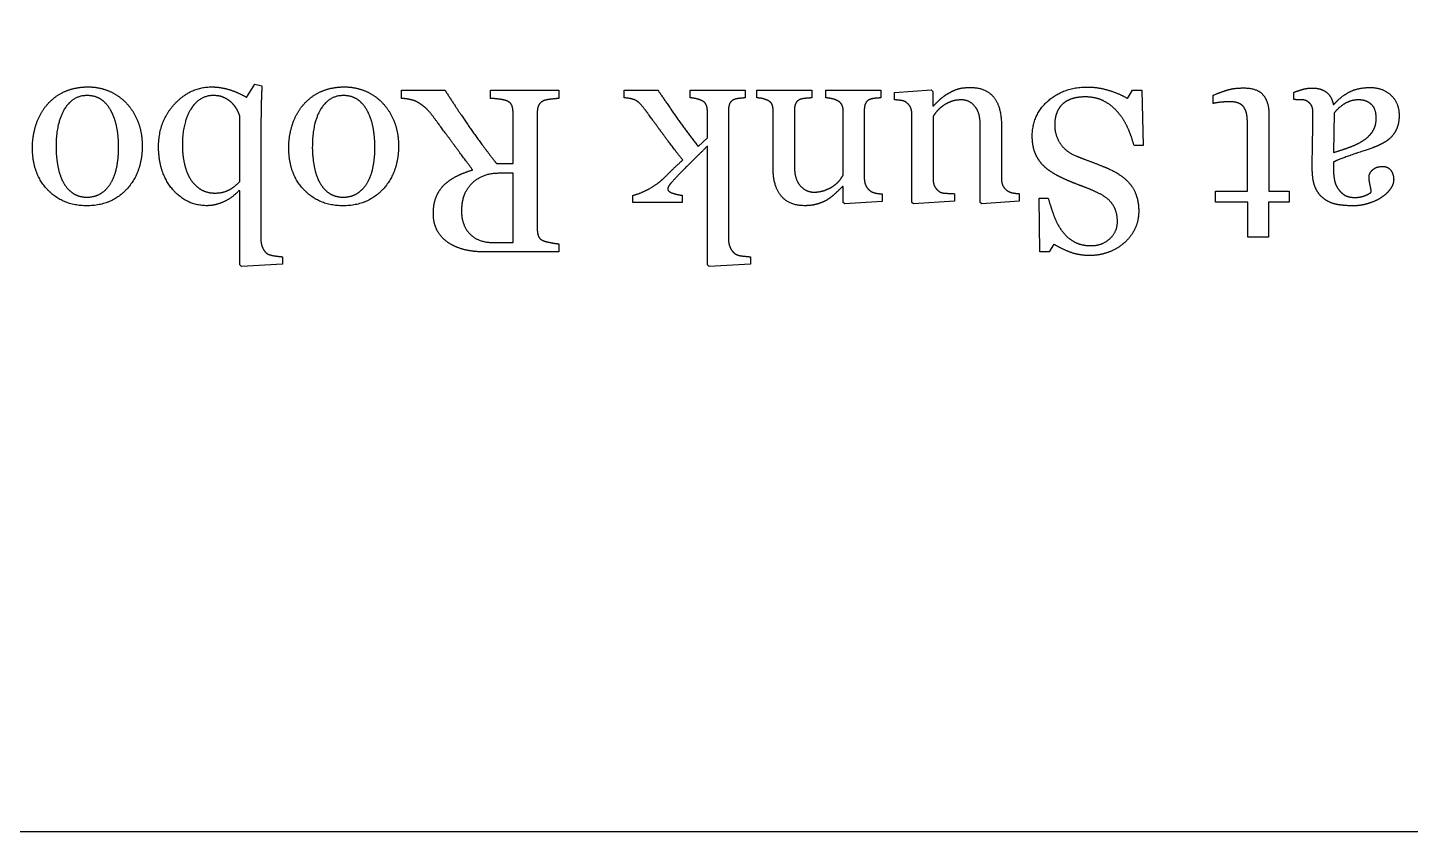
# Model space of a CAD drawing. Header units: inches. Extents: x -4.69 to 4.69, y -2.94 to 2.94.
# Drawn here: x 0.775 to 3.138, y -2.937 to -1.564 of the extents above; entities that cross this region are included whole.
import ezdxf

# ---------------------------------------------------------------- set-up
doc = ezdxf.new("R2010")
doc.units = ezdxf.units.IN
doc.layers.get('0').update_dxf_attribs({"linetype": 'CONTINUOUS'})

msp = doc.modelspace()

# ---------------------------------------------------------------- linework, layer by layer
for p, q in [((1.1491, -1.6832), (1.1635, -1.6608)), ((1.1635, -1.6608), (1.1756, -1.6636)), ((1.4141, -1.6711), (1.4885, -1.6711)), ((1.4141, -1.685), (1.4141, -1.6711)), ((1.5663, -1.685), (1.5663, -1.6711)), ((1.5663, -1.6711), (1.683, -1.6711)), ((1.683, -1.6711), (1.683, -1.685)), ((1.7943, -1.6711), (1.8522, -1.6711)), ((1.7943, -1.684), (1.7943, -1.6711)), ((1.9072, -1.684), (1.9072, -1.6711)), ((1.9072, -1.6711), (2.0012, -1.6711)), ((2.0012, -1.6711), (2.0012, -1.684)), ((2.0212, -1.6711), (2.115, -1.6711)), ((2.0212, -1.684), (2.0212, -1.6711)), ((2.115, -1.6711), (2.115, -1.684)), ((2.1391, -1.684), (2.1391, -1.6711)), ((2.1391, -1.6711), (2.2331, -1.6711)), ((2.2331, -1.6711), (2.2331, -1.684)), ((2.2566, -1.6746), (2.3193, -1.6704)), ((2.2566, -1.6875), (2.2566, -1.6746)), ((2.3193, -1.6704), (2.3222, -1.6731)), ((2.3222, -1.6731), (2.3222, -1.6974)), ((2.6549, -1.6852), (2.6633, -1.671)), ((2.6633, -1.671), (2.6789, -1.671)), ((2.6789, -1.671), (2.6816, -1.7655)), ((2.9386, -1.6871), (2.9386, -1.6746)), ((2.3222, -1.6974), (2.3234, -1.6974)), ((2.8011, -1.6937), (2.8011, -1.6795)), ((3.0062, -1.6951), (3.0073, -1.6951)), ((1.1376, -1.8268), (1.1376, -1.7151)), ((1.6046, -1.7963), (1.6046, -1.7087)), ((1.646, -1.7087), (1.646, -1.9083)), ((1.9367, -1.7521), (1.9367, -1.7066)), ((1.9729, -1.7039), (1.9729, -1.927)), ((2.049, -1.8052), (2.049, -1.7054)), ((2.0856, -1.7038), (2.0856, -1.8025)), ((2.1687, -1.8161), (2.1687, -1.7058)), ((2.2049, -1.7038), (2.2049, -1.8222)), ((2.286, -1.8626), (2.286, -1.7104)), ((2.3226, -1.7157), (2.3226, -1.8243)), ((2.8964, -1.7136), (2.8964, -1.8435)), ((3.0077, -1.7101), (3.0065, -1.7774)), ((1.1738, -1.7374), (1.1738, -1.9274)), ((2.4028, -1.8626), (2.4028, -1.7293)), ((2.4393, -1.7312), (2.4393, -1.8229)), ((2.8598, -1.8435), (2.8598, -1.7363)), ((1.9208, -1.767), (1.9367, -1.7521)), ((1.9367, -1.9694), (1.9367, -1.7665)), ((2.6816, -1.7655), (2.6658, -1.7655)), ((3.0069, -1.7937), (3.0069, -1.813)), ((1.5763, -1.7963), (1.6046, -1.7963)), ((1.6046, -1.813), (1.5791, -1.813)), ((1.6046, -1.9313), (1.6046, -1.813)), ((1.1376, -1.843), (1.1362, -1.8426)), ((1.1376, -1.9694), (1.1376, -1.843)), ((2.1687, -1.8356), (2.1677, -1.8356)), ((2.1687, -1.8626), (2.1687, -1.8356)), ((1.8093, -1.863), (1.8093, -1.8509)), ((1.8937, -1.863), (1.8093, -1.863)), ((1.8937, -1.8505), (1.8937, -1.863)), ((2.1714, -1.8653), (2.1687, -1.8626)), ((2.2352, -1.8611), (2.1714, -1.8653)), ((2.2352, -1.8482), (2.2352, -1.8611)), ((2.2889, -1.8653), (2.286, -1.8626)), ((2.3588, -1.8607), (2.2889, -1.8653)), ((2.3588, -1.8478), (2.3588, -1.8607)), ((2.4057, -1.8653), (2.4028, -1.8626)), ((2.4697, -1.8607), (2.4057, -1.8653)), ((2.4697, -1.8478), (2.4697, -1.8607)), ((2.5051, -1.9473), (2.5036, -1.8556)), ((2.5036, -1.8556), (2.5193, -1.8556)), ((2.8052, -1.8622), (2.8052, -1.8435)), ((2.8052, -1.8435), (2.8598, -1.8435)), ((2.8602, -1.8622), (2.8052, -1.8622)), ((2.8602, -1.922), (2.8602, -1.8622)), ((2.931, -1.8622), (2.8956, -1.8622)), ((2.8956, -1.8622), (2.8956, -1.922)), ((2.8964, -1.8435), (2.931, -1.8435)), ((2.931, -1.8435), (2.931, -1.8622)), ((1.5715, -1.9313), (1.6046, -1.9313)), ((1.683, -1.9334), (1.683, -1.9473)), ((2.5287, -1.934), (2.5207, -1.9473)), ((2.8956, -1.922), (2.8602, -1.922)), ((1.2108, -1.9556), (1.2108, -1.9681)), ((1.683, -1.9473), (1.5556, -1.9473)), ((2.0105, -1.9556), (2.0105, -1.9681)), ((2.5207, -1.9473), (2.5051, -1.9473)), ((1.1403, -1.9724), (1.1376, -1.9694)), ((1.2108, -1.9681), (1.1403, -1.9724)), ((1.9395, -1.9724), (1.9367, -1.9694)), ((2.0105, -1.9681), (1.9395, -1.9724))]:
    msp.add_line(p, q)
for points in [[(-4.6875, -2.9375), (4.6875, -2.9375), (4.6875, 2.9375), (-4.6875, 2.9375)], [(4.6875, 2.9375), (-4.6875, 2.9375), (-4.6875, -2.9375), (4.6875, -2.9375)]]:
    msp.add_lwpolyline(points, close=True)
for points in [[(0.808, -1.6961), (0.8215, -1.6805), (0.8392, -1.6729)], [(0.8392, -1.6729), (0.8569, -1.6653), (0.8789, -1.6653)], [(0.8789, -1.6653), (0.8972, -1.6653), (0.9138, -1.6722)], [(0.9138, -1.6722), (0.9303, -1.6791), (0.9432, -1.6924)], [(1.0261, -1.6947), (1.0534, -1.6653), (1.0894, -1.6653)], [(1.0894, -1.6653), (1.1051, -1.6653), (1.1204, -1.6702)], [(1.1204, -1.6702), (1.1357, -1.675), (1.1491, -1.6832)], [(1.1756, -1.6636), (1.1746, -1.678), (1.1742, -1.6982)], [(1.246, -1.6961), (1.2595, -1.6805), (1.2772, -1.6729)], [(1.2772, -1.6729), (1.2949, -1.6653), (1.3169, -1.6653)], [(1.3169, -1.6653), (1.3352, -1.6653), (1.3518, -1.6722)], [(1.3518, -1.6722), (1.3683, -1.6791), (1.3812, -1.6924)], [(1.4885, -1.6711), (1.5131, -1.7099), (1.5331, -1.7381)], [(1.8522, -1.6711), (1.8674, -1.6931), (1.8847, -1.7182)], [(2.3339, -1.687), (2.3397, -1.6815), (2.3473, -1.677)], [(2.3473, -1.677), (2.356, -1.6717), (2.3642, -1.669)], [(2.3642, -1.669), (2.3723, -1.6663), (2.3873, -1.6663)], [(2.3873, -1.6663), (2.4127, -1.6663), (2.426, -1.6829)], [(2.5189, -1.6892), (2.546, -1.6655), (2.5861, -1.6655)], [(2.5861, -1.6655), (2.6045, -1.6655), (2.623, -1.6712)], [(2.623, -1.6712), (2.6415, -1.677), (2.6549, -1.6852)], [(2.8011, -1.6795), (2.8137, -1.6743), (2.825, -1.6707)], [(2.825, -1.6707), (2.8363, -1.6671), (2.8526, -1.6671)], [(2.8526, -1.6671), (2.8768, -1.6671), (2.8866, -1.6792)], [(2.9386, -1.6746), (2.9478, -1.6713), (2.9547, -1.6693)], [(2.9547, -1.6693), (2.9616, -1.6673), (2.9704, -1.6673)], [(2.9704, -1.6673), (2.9855, -1.6673), (2.9946, -1.6744)], [(2.9946, -1.6744), (3.0036, -1.6815), (3.0062, -1.6951)], [(3.0073, -1.6951), (3.02, -1.6811), (3.0345, -1.6737)], [(3.0345, -1.6737), (3.049, -1.6663), (3.0694, -1.6663)], [(3.0694, -1.6663), (3.091, -1.6663), (3.1049, -1.6795)], [(0.7897, -1.7292), (0.7961, -1.7097), (0.808, -1.6961)], [(0.8764, -1.6801), (0.852, -1.6801), (0.8378, -1.7036)], [(0.9012, -1.6872), (0.8912, -1.6801), (0.8764, -1.6801)], [(0.9179, -1.7068), (0.9113, -1.6943), (0.9012, -1.6872)], [(0.9432, -1.6924), (0.9559, -1.7054), (0.9634, -1.7242)], [(0.9989, -1.7673), (0.9989, -1.7241), (1.0261, -1.6947)], [(1.0925, -1.6801), (1.0687, -1.6801), (1.0541, -1.7031)], [(1.1106, -1.6835), (1.1032, -1.6801), (1.0925, -1.6801)], [(1.1238, -1.6924), (1.118, -1.6869), (1.1106, -1.6835)], [(1.133, -1.7042), (1.1296, -1.698), (1.1238, -1.6924)], [(1.1742, -1.6982), (1.1738, -1.7185), (1.1738, -1.7374)], [(1.2277, -1.7292), (1.2341, -1.7097), (1.246, -1.6961)], [(1.3144, -1.6801), (1.29, -1.6801), (1.2758, -1.7036)], [(1.3392, -1.6872), (1.3292, -1.6801), (1.3144, -1.6801)], [(1.3559, -1.7068), (1.3493, -1.6943), (1.3392, -1.6872)], [(1.3812, -1.6924), (1.3939, -1.7054), (1.4014, -1.7242)], [(1.4268, -1.6865), (1.4192, -1.6852), (1.4141, -1.685)], [(1.4394, -1.6904), (1.4343, -1.6879), (1.4268, -1.6865)], [(1.4531, -1.6995), (1.4462, -1.6939), (1.4394, -1.6904)], [(1.4686, -1.7167), (1.46, -1.705), (1.4531, -1.6995)], [(1.5811, -1.6863), (1.5723, -1.6852), (1.5663, -1.685)], [(1.5933, -1.6889), (1.5898, -1.6875), (1.5811, -1.6863)], [(1.6025, -1.6967), (1.6003, -1.6916), (1.5933, -1.6889)], [(1.6046, -1.7087), (1.6046, -1.7019), (1.6025, -1.6967)], [(1.6487, -1.6962), (1.646, -1.7011), (1.646, -1.7087)], [(1.6571, -1.6889), (1.6513, -1.6914), (1.6487, -1.6962)], [(1.6695, -1.6863), (1.6606, -1.6873), (1.6571, -1.6889)], [(1.683, -1.685), (1.6783, -1.6854), (1.6695, -1.6863)], [(1.8142, -1.6883), (1.8074, -1.6848), (1.7943, -1.684)], [(1.8295, -1.7033), (1.821, -1.6918), (1.8142, -1.6883)], [(1.9171, -1.6854), (1.9128, -1.6844), (1.9072, -1.684)], [(1.926, -1.6883), (1.9214, -1.6863), (1.9171, -1.6854)], [(1.9342, -1.695), (1.9317, -1.6904), (1.926, -1.6883)], [(1.9367, -1.7066), (1.9367, -1.6996), (1.9342, -1.695)], [(1.9756, -1.6925), (1.9729, -1.6968), (1.9729, -1.7039)], [(1.9838, -1.6863), (1.9784, -1.6881), (1.9756, -1.6925)], [(1.9919, -1.6849), (1.987, -1.6854), (1.9838, -1.6863)], [(2.0012, -1.684), (1.9967, -1.6844), (1.9919, -1.6849)], [(2.0306, -1.6852), (2.0272, -1.6844), (2.0212, -1.684)], [(2.0387, -1.6879), (2.034, -1.6859), (2.0306, -1.6852)], [(2.0467, -1.6944), (2.0444, -1.6902), (2.0387, -1.6879)], [(2.049, -1.7054), (2.049, -1.6986), (2.0467, -1.6944)], [(2.0882, -1.6925), (2.0856, -1.6968), (2.0856, -1.7038)], [(2.0963, -1.6863), (2.0909, -1.6881), (2.0882, -1.6925)], [(2.1052, -1.6848), (2.0998, -1.6852), (2.0963, -1.6863)], [(2.115, -1.684), (2.1105, -1.6844), (2.1052, -1.6848)], [(2.1489, -1.6854), (2.1442, -1.6844), (2.1391, -1.684)], [(2.1578, -1.6883), (2.1537, -1.6863), (2.1489, -1.6854)], [(2.166, -1.6949), (2.1632, -1.6906), (2.1578, -1.6883)], [(2.1687, -1.7058), (2.1687, -1.6992), (2.166, -1.6949)], [(2.2075, -1.6924), (2.2049, -1.6968), (2.2049, -1.7038)], [(2.2156, -1.6863), (2.2101, -1.6881), (2.2075, -1.6924)], [(2.2239, -1.6848), (2.2191, -1.6852), (2.2156, -1.6863)], [(2.2331, -1.684), (2.2286, -1.6844), (2.2239, -1.6848)], [(2.2673, -1.6884), (2.2625, -1.6877), (2.2566, -1.6875)], [(2.2757, -1.6912), (2.2722, -1.689), (2.2673, -1.6884)], [(2.2833, -1.6992), (2.2806, -1.6945), (2.2757, -1.6912)], [(2.286, -1.7104), (2.286, -1.7038), (2.2833, -1.6992)], [(2.3234, -1.6974), (2.328, -1.6926), (2.3339, -1.687)], [(2.338, -1.6986), (2.3327, -1.7027), (2.3287, -1.7072)], [(2.352, -1.6908), (2.3436, -1.6941), (2.338, -1.6986)], [(2.371, -1.6875), (2.3603, -1.6875), (2.352, -1.6908)], [(2.3934, -1.698), (2.3841, -1.6875), (2.371, -1.6875)], [(2.4028, -1.7293), (2.4028, -1.7085), (2.3934, -1.698)], [(2.426, -1.6829), (2.4393, -1.6995), (2.4393, -1.7312)], [(2.4919, -1.7496), (2.4919, -1.713), (2.5189, -1.6892)], [(2.5425, -1.6959), (2.5362, -1.7023), (2.5332, -1.711)], [(2.5587, -1.6859), (2.5487, -1.6894), (2.5425, -1.6959)], [(2.5822, -1.6824), (2.5687, -1.6824), (2.5587, -1.6859)], [(2.6136, -1.6892), (2.6001, -1.6824), (2.5822, -1.6824)], [(2.6372, -1.7075), (2.6271, -1.6961), (2.6136, -1.6892)], [(2.8144, -1.6915), (2.805, -1.6924), (2.8011, -1.6937)], [(2.8287, -1.6906), (2.8238, -1.6906), (2.8144, -1.6915)], [(2.8454, -1.6935), (2.8392, -1.6906), (2.8287, -1.6906)], [(2.8548, -1.7021), (2.8517, -1.6964), (2.8454, -1.6935)], [(2.8866, -1.6792), (2.8964, -1.6914), (2.8964, -1.7136)], [(2.9516, -1.6873), (2.9453, -1.6871), (2.9386, -1.6871)], [(2.9608, -1.6892), (2.9579, -1.6875), (2.9516, -1.6873)], [(2.9689, -1.6968), (2.9663, -1.6924), (2.9608, -1.6892)], [(2.9715, -1.7089), (2.9715, -1.7013), (2.9689, -1.6968)], [(3.0254, -1.6942), (3.0149, -1.7009), (3.0077, -1.7101)], [(3.0497, -1.6875), (3.0359, -1.6875), (3.0254, -1.6942)], [(3.0712, -1.6951), (3.0628, -1.6875), (3.0497, -1.6875)], [(3.0797, -1.7189), (3.0797, -1.7027), (3.0712, -1.6951)], [(3.1049, -1.6795), (3.1188, -1.6927), (3.1188, -1.7141)], [(0.8378, -1.7036), (0.8236, -1.7272), (0.8236, -1.7686)], [(0.9276, -1.7351), (0.9245, -1.7192), (0.9179, -1.7068)], [(0.9634, -1.7242), (0.9709, -1.7429), (0.9709, -1.7663)], [(1.0541, -1.7031), (1.0395, -1.726), (1.0395, -1.7659)], [(1.1376, -1.7151), (1.1364, -1.7105), (1.133, -1.7042)], [(1.2758, -1.7036), (1.2616, -1.7272), (1.2616, -1.7686)], [(1.3656, -1.7351), (1.3625, -1.7192), (1.3559, -1.7068)], [(1.4014, -1.7242), (1.4089, -1.7429), (1.4089, -1.7663)], [(1.5018, -1.7616), (1.4882, -1.7431), (1.4686, -1.7167)], [(1.8586, -1.743), (1.8387, -1.7155), (1.8295, -1.7033)], [(1.8847, -1.7182), (1.9021, -1.7433), (1.9208, -1.767)], [(2.3287, -1.7072), (2.3247, -1.7118), (2.3226, -1.7157)], [(2.5332, -1.711), (2.5302, -1.7196), (2.5302, -1.7309)], [(2.6545, -1.7339), (2.6479, -1.7198), (2.6372, -1.7075)], [(2.859, -1.7162), (2.8581, -1.7081), (2.8548, -1.7021)], [(2.8598, -1.7363), (2.8598, -1.7243), (2.859, -1.7162)], [(2.9709, -1.7559), (2.9715, -1.7344), (2.9715, -1.7089)], [(3.0741, -1.7404), (3.0797, -1.7314), (3.0797, -1.7189)], [(3.1188, -1.7141), (3.1188, -1.7252), (3.1157, -1.734)], [(0.7833, -1.769), (0.7833, -1.7488), (0.7897, -1.7292)], [(0.9306, -1.7696), (0.9306, -1.7509), (0.9276, -1.7351)], [(1.2213, -1.769), (1.2213, -1.7488), (1.2277, -1.7292)], [(1.3686, -1.7696), (1.3686, -1.7509), (1.3656, -1.7351)], [(1.5331, -1.7381), (1.553, -1.7663), (1.5763, -1.7963)], [(1.8946, -1.7901), (1.8786, -1.7704), (1.8586, -1.743)], [(2.5302, -1.7309), (2.5302, -1.7475), (2.5396, -1.7618)], [(2.6658, -1.7655), (2.661, -1.748), (2.6545, -1.7339)], [(3.0587, -1.7561), (3.0684, -1.7495), (3.0741, -1.7404)], [(3.1157, -1.734), (3.1126, -1.7428), (3.1064, -1.7498)], [(0.8095, -1.8413), (0.7833, -1.8142), (0.7833, -1.769)], [(0.8236, -1.7686), (0.8236, -1.7832), (0.8265, -1.7995)], [(0.928, -1.799), (0.9306, -1.7838), (0.9306, -1.7696)], [(0.9709, -1.7663), (0.9709, -1.8112), (0.9447, -1.8398)], [(1.0226, -1.8402), (0.9989, -1.8122), (0.9989, -1.7673)], [(1.0395, -1.7659), (1.0395, -1.7803), (1.0427, -1.7953)], [(1.2475, -1.8413), (1.2213, -1.8142), (1.2213, -1.769)], [(1.2616, -1.7686), (1.2616, -1.7832), (1.2645, -1.7995)], [(1.366, -1.799), (1.3686, -1.7838), (1.3686, -1.7696)], [(1.4089, -1.7663), (1.4089, -1.8112), (1.3827, -1.8398)], [(1.5357, -1.8072), (1.5153, -1.7801), (1.5018, -1.7616)], [(1.9367, -1.7665), (1.9216, -1.7816), (1.9039, -1.799)], [(2.4961, -1.7765), (2.4919, -1.7649), (2.4919, -1.7496)], [(2.5396, -1.7618), (2.5489, -1.7762), (2.5674, -1.7836)], [(2.9704, -1.8052), (2.9704, -1.7774), (2.9709, -1.7559)], [(3.0065, -1.7774), (3.0231, -1.7725), (3.0355, -1.7678)], [(3.0355, -1.7678), (3.048, -1.7632), (3.0587, -1.7561)], [(3.0785, -1.7675), (3.0698, -1.7708), (3.043, -1.7797)], [(3.0935, -1.7602), (3.0855, -1.7647), (3.0785, -1.7675)], [(3.1064, -1.7498), (3.1015, -1.7556), (3.0935, -1.7602)], [(1.0427, -1.7953), (1.0458, -1.8103), (1.0524, -1.8214)], [(1.8706, -1.813), (1.8792, -1.8043), (1.8946, -1.7901)], [(2.509, -1.7978), (2.5003, -1.7881), (2.4961, -1.7765)], [(2.5674, -1.7836), (2.58, -1.7886), (2.5964, -1.7947)], [(2.5964, -1.7947), (2.6127, -1.8008), (2.6246, -1.8062)], [(3.043, -1.7797), (3.0163, -1.7887), (3.0069, -1.7937)], [(0.8265, -1.7995), (0.8294, -1.8157), (0.8353, -1.827)], [(0.9193, -1.826), (0.9255, -1.8142), (0.928, -1.799)], [(1.2645, -1.7995), (1.2674, -1.8157), (1.2733, -1.827)], [(1.3573, -1.826), (1.3635, -1.8142), (1.366, -1.799)], [(1.4877, -1.8321), (1.4964, -1.8237), (1.5087, -1.8176)], [(1.5087, -1.8176), (1.5209, -1.8114), (1.5357, -1.8072)], [(1.5791, -1.813), (1.5523, -1.813), (1.5344, -1.8302)], [(1.8574, -1.8256), (1.862, -1.8218), (1.8706, -1.813)], [(1.9039, -1.799), (1.8863, -1.8164), (1.8742, -1.8301)], [(2.0623, -1.851), (2.049, -1.8338), (2.049, -1.8052)], [(2.0856, -1.8025), (2.0856, -1.8229), (2.0953, -1.834)], [(2.1631, -1.8244), (2.1669, -1.8192), (2.1687, -1.8161)], [(2.5278, -1.8128), (2.517, -1.8064), (2.509, -1.7978)], [(2.5503, -1.8243), (2.5386, -1.8192), (2.5278, -1.8128)], [(2.6246, -1.8062), (2.6479, -1.8167), (2.6609, -1.8338)], [(2.9755, -1.837), (2.9704, -1.8247), (2.9704, -1.8052)], [(3.0069, -1.813), (3.0069, -1.8155), (3.008, -1.8227)], [(3.0674, -1.8194), (3.0674, -1.8126), (3.0736, -1.807)], [(3.0736, -1.807), (3.0797, -1.8013), (3.0906, -1.8013)], [(3.0906, -1.8013), (3.1003, -1.8013), (3.1049, -1.8082)], [(3.1049, -1.8082), (3.1095, -1.8151), (3.1095, -1.8237)], [(0.876, -1.8685), (0.8357, -1.8685), (0.8095, -1.8413)], [(0.8353, -1.827), (0.8415, -1.8391), (0.8516, -1.8464)], [(0.9447, -1.8398), (0.9185, -1.8685), (0.876, -1.8685)], [(0.902, -1.8463), (0.9126, -1.8389), (0.9193, -1.826)], [(1.0818, -1.8683), (1.0464, -1.8683), (1.0226, -1.8402)], [(1.0524, -1.8214), (1.059, -1.8326), (1.0697, -1.8397)], [(1.0697, -1.8397), (1.0804, -1.8467), (1.0954, -1.8467)], [(1.0954, -1.8467), (1.109, -1.8467), (1.1192, -1.8413)], [(1.1362, -1.8426), (1.1242, -1.8554), (1.1099, -1.8618)], [(1.1192, -1.8413), (1.1294, -1.836), (1.1376, -1.8268)], [(1.314, -1.8685), (1.2737, -1.8685), (1.2475, -1.8413)], [(1.2733, -1.827), (1.2795, -1.8391), (1.2896, -1.8464)], [(1.3827, -1.8398), (1.3565, -1.8685), (1.314, -1.8685)], [(1.34, -1.8463), (1.3506, -1.8389), (1.3573, -1.826)], [(1.4733, -1.8533), (1.4781, -1.841), (1.4877, -1.8321)], [(1.5344, -1.8302), (1.5165, -1.8474), (1.5165, -1.8769)], [(1.8093, -1.8509), (1.8256, -1.8461), (1.8382, -1.8388)], [(1.8382, -1.8388), (1.8507, -1.8315), (1.8574, -1.8256)], [(1.8708, -1.8346), (1.869, -1.8375), (1.869, -1.8392)], [(1.869, -1.8392), (1.869, -1.8445), (1.8775, -1.847)], [(1.8742, -1.8301), (1.8727, -1.8318), (1.8708, -1.8346)], [(2.0953, -1.834), (2.1049, -1.8451), (2.1188, -1.8451)], [(2.1188, -1.8451), (2.1291, -1.8451), (2.1377, -1.8419)], [(2.1377, -1.8419), (2.1463, -1.8387), (2.1529, -1.834)], [(2.1529, -1.834), (2.1593, -1.8295), (2.1631, -1.8244)], [(2.1677, -1.8356), (2.163, -1.8402), (2.156, -1.8468)], [(2.2049, -1.8222), (2.2049, -1.8288), (2.2077, -1.8343)], [(2.2077, -1.8343), (2.2105, -1.8399), (2.2156, -1.8434)], [(2.3226, -1.8243), (2.3226, -1.8307), (2.3253, -1.8357)], [(2.3253, -1.8357), (2.328, -1.8406), (2.3329, -1.8441)], [(2.4393, -1.8229), (2.4393, -1.8299), (2.442, -1.8347)], [(2.442, -1.8347), (2.4446, -1.8395), (2.4497, -1.843)], [(2.4497, -1.843), (2.4533, -1.8453), (2.4585, -1.8464)], [(2.5768, -1.8349), (2.5631, -1.8299), (2.5503, -1.8243)], [(2.6047, -1.8467), (2.5905, -1.8398), (2.5768, -1.8349)], [(2.6609, -1.8338), (2.6738, -1.8508), (2.6738, -1.8782)], [(2.9906, -1.8566), (2.9807, -1.8494), (2.9755, -1.837)], [(3.008, -1.8227), (3.0091, -1.8299), (3.0126, -1.8363)], [(3.0126, -1.8363), (3.0165, -1.8435), (3.0236, -1.8489)], [(3.0693, -1.8334), (3.0674, -1.8258), (3.0674, -1.8194)], [(3.0711, -1.8449), (3.0711, -1.841), (3.0693, -1.8334)], [(3.1032, -1.8408), (3.0968, -1.849), (3.0867, -1.8554)], [(3.1095, -1.8237), (3.1095, -1.8326), (3.1032, -1.8408)], [(0.8516, -1.8464), (0.8618, -1.8537), (0.8764, -1.8537)], [(0.8764, -1.8537), (0.8914, -1.8537), (0.902, -1.8463)], [(1.1099, -1.8618), (1.0956, -1.8683), (1.0818, -1.8683)], [(1.2896, -1.8464), (1.2998, -1.8537), (1.3144, -1.8537)], [(1.3144, -1.8537), (1.3294, -1.8537), (1.34, -1.8463)], [(1.4684, -1.8815), (1.4684, -1.8655), (1.4733, -1.8533)], [(1.8775, -1.847), (1.8859, -1.8496), (1.8937, -1.8505)], [(2.1033, -1.8683), (2.0757, -1.8683), (2.0623, -1.851)], [(2.1257, -1.8651), (2.1158, -1.8683), (2.1033, -1.8683)], [(2.1428, -1.8574), (2.1356, -1.862), (2.1257, -1.8651)], [(2.156, -1.8468), (2.149, -1.8533), (2.1428, -1.8574)], [(2.2156, -1.8434), (2.2193, -1.8457), (2.2243, -1.8468)], [(2.2243, -1.8468), (2.2294, -1.8478), (2.2352, -1.8482)], [(2.3329, -1.8441), (2.3364, -1.8465), (2.3433, -1.847)], [(2.3433, -1.847), (2.3502, -1.8474), (2.3588, -1.8478)], [(2.4585, -1.8464), (2.4638, -1.8474), (2.4697, -1.8478)], [(2.5193, -1.8556), (2.5236, -1.8714), (2.529, -1.8858)], [(2.6291, -1.866), (2.6207, -1.8542), (2.6047, -1.8467)], [(2.6374, -1.8957), (2.6374, -1.8778), (2.6291, -1.866)], [(3.0127, -1.8662), (3.0005, -1.864), (2.9906, -1.8566)], [(3.0412, -1.8685), (3.0248, -1.8685), (3.0127, -1.8662)], [(3.0236, -1.8489), (3.0307, -1.8542), (3.0437, -1.8542)], [(3.0655, -1.8647), (3.0531, -1.8685), (3.0412, -1.8685)], [(3.0437, -1.8542), (3.0527, -1.8542), (3.0603, -1.8512)], [(3.0603, -1.8512), (3.068, -1.8482), (3.0711, -1.8449)], [(3.0867, -1.8554), (3.078, -1.8609), (3.0655, -1.8647)], [(1.4756, -1.9117), (1.4684, -1.8992), (1.4684, -1.8815)], [(1.5165, -1.8769), (1.5165, -1.902), (1.5309, -1.9166)], [(2.529, -1.8858), (2.5343, -1.9002), (2.5429, -1.9118)], [(2.6738, -1.8782), (2.6738, -1.894), (2.6674, -1.9076)], [(1.4949, -1.9321), (1.4828, -1.9243), (1.4756, -1.9117)], [(1.646, -1.9083), (1.646, -1.9151), (1.648, -1.9204)], [(2.5429, -1.9118), (2.5512, -1.9231), (2.5633, -1.9298)], [(2.6244, -1.9247), (2.6374, -1.9128), (2.6374, -1.8957)], [(2.6674, -1.9076), (2.661, -1.9212), (2.6491, -1.9319)], [(1.1738, -1.9274), (1.1738, -1.934), (1.1768, -1.9406)], [(1.5227, -1.9437), (1.5073, -1.9401), (1.4949, -1.9321)], [(1.5309, -1.9166), (1.5453, -1.9313), (1.5715, -1.9313)], [(1.648, -1.9204), (1.6499, -1.9257), (1.6571, -1.9284)], [(1.6571, -1.9284), (1.662, -1.9301), (1.6698, -1.9316)], [(1.6698, -1.9316), (1.6776, -1.9331), (1.683, -1.9334)], [(1.9729, -1.927), (1.9729, -1.9342), (1.976, -1.9405)], [(2.5562, -1.9476), (2.5411, -1.9418), (2.5287, -1.934)], [(2.5633, -1.9298), (2.5754, -1.9366), (2.5929, -1.9366)], [(2.5929, -1.9366), (2.6114, -1.9366), (2.6244, -1.9247)], [(2.6491, -1.9319), (2.6378, -1.942), (2.6224, -1.9477)], [(1.1768, -1.9406), (1.1798, -1.9472), (1.1845, -1.9502)], [(1.1845, -1.9502), (1.1882, -1.9527), (1.1969, -1.954)], [(1.1969, -1.954), (1.2055, -1.9552), (1.2108, -1.9556)], [(1.5556, -1.9473), (1.5381, -1.9473), (1.5227, -1.9437)], [(1.976, -1.9405), (1.979, -1.9469), (1.9838, -1.9502)], [(1.9838, -1.9502), (1.9879, -1.9533), (1.9966, -1.9543)], [(1.9966, -1.9543), (2.0052, -1.9552), (2.0105, -1.9556)], [(2.5903, -1.9535), (2.5713, -1.9535), (2.5562, -1.9476)], [(2.6224, -1.9477), (2.6071, -1.9535), (2.5903, -1.9535)]]:
    msp.add_open_spline(points, degree=2)

doc.saveas('drawing.dxf')
